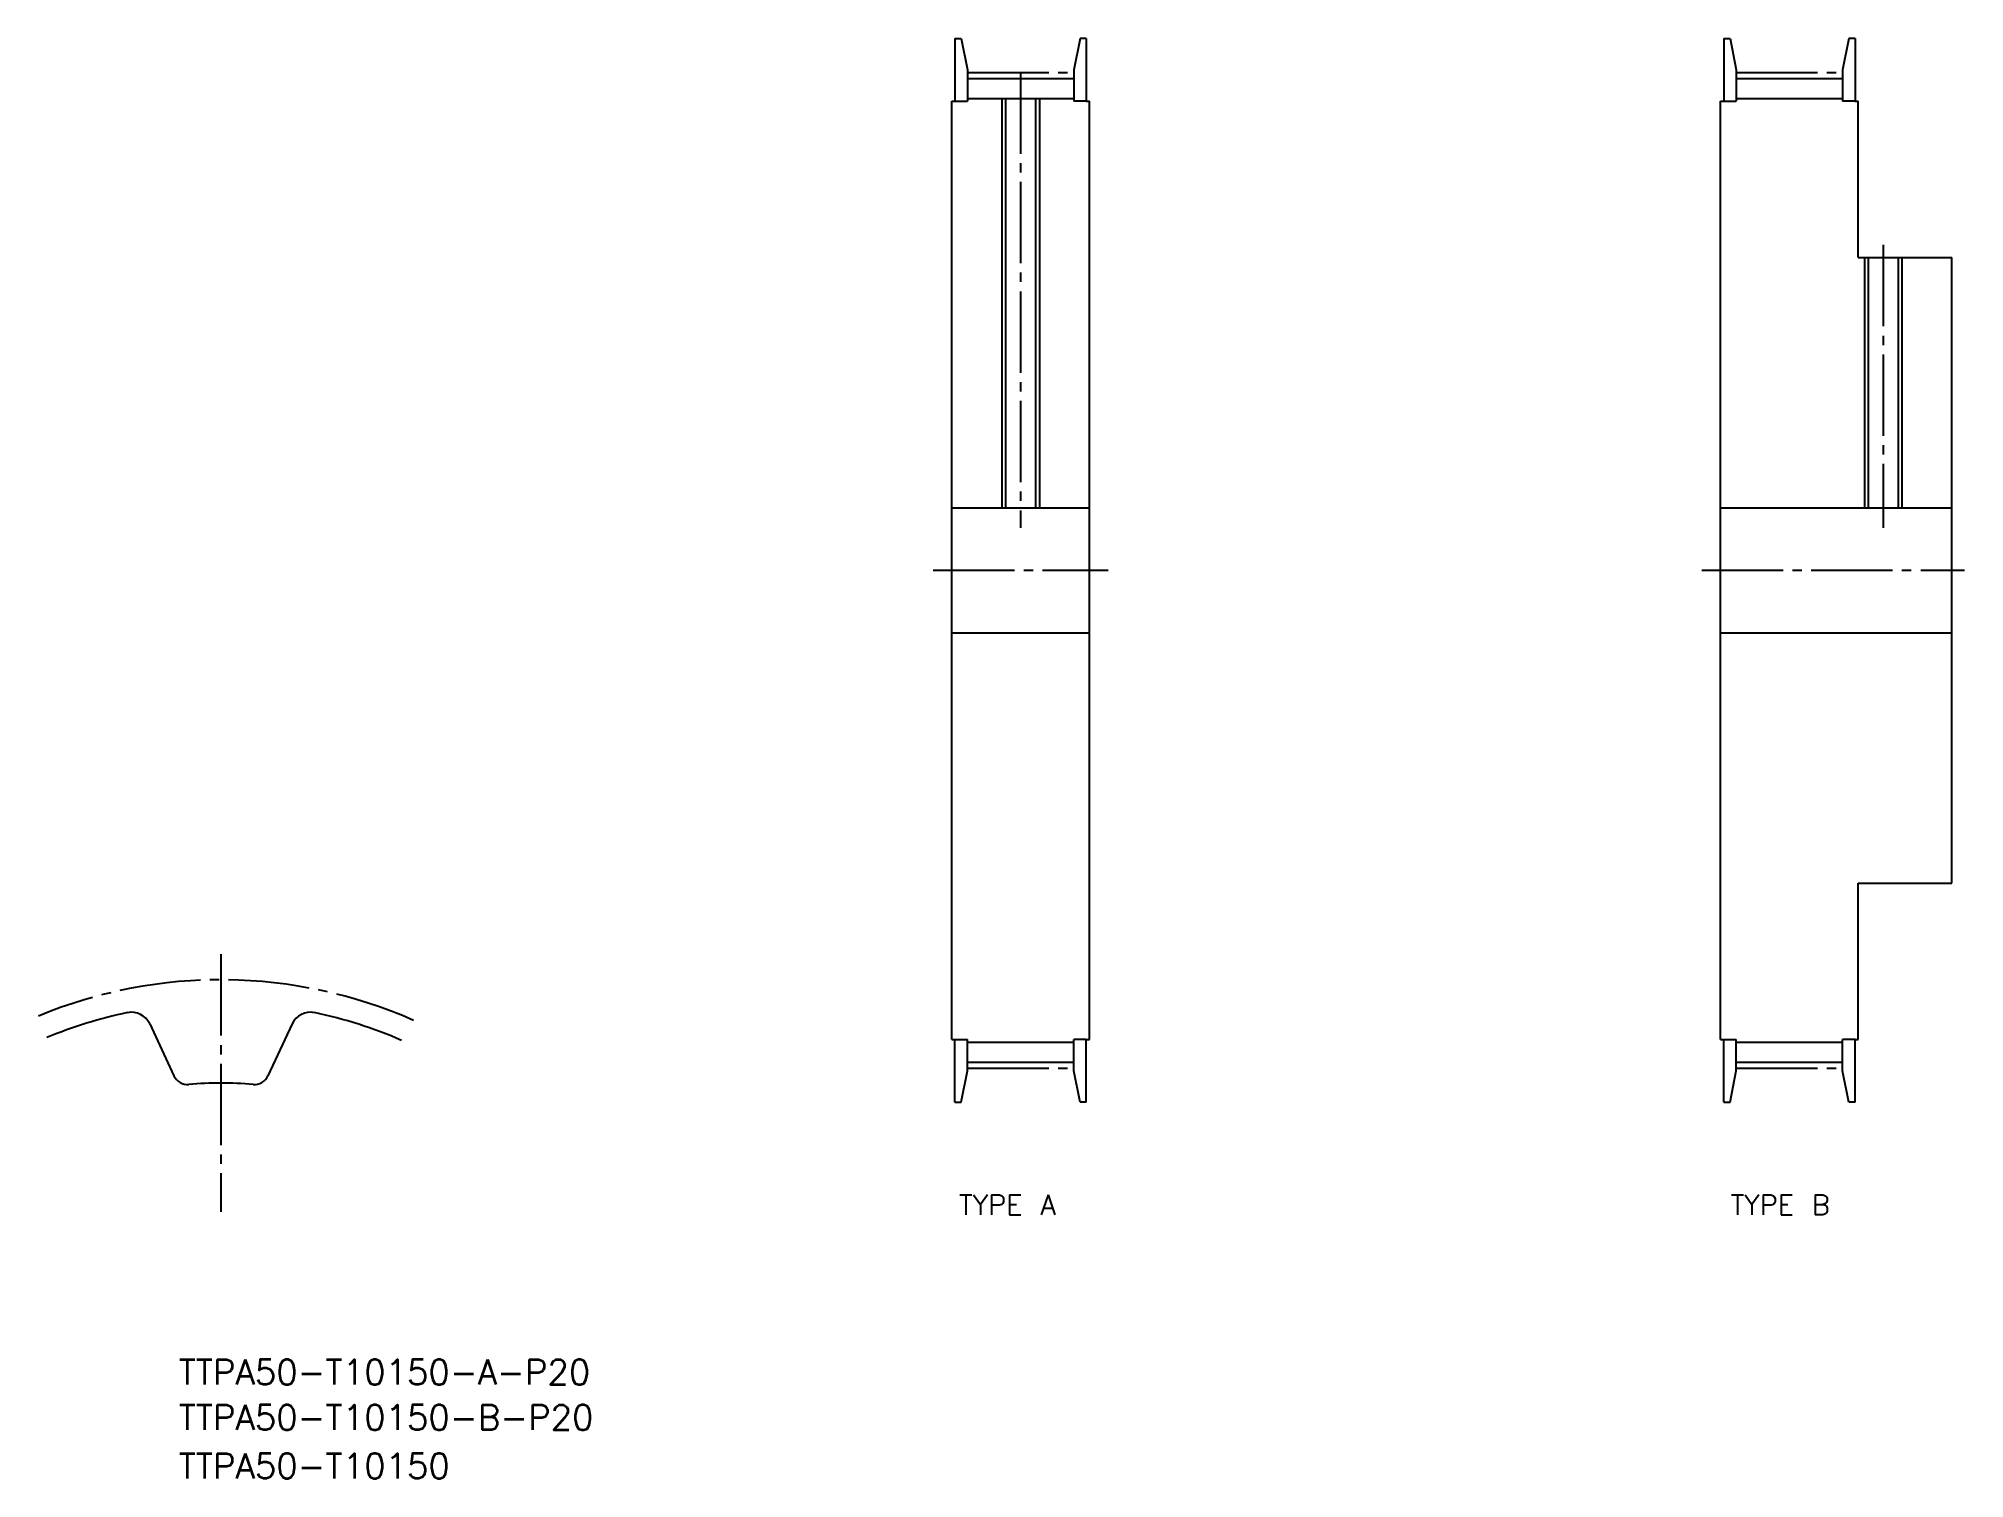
# Model space of a CAD drawing. Extents: x 29 to 337, y 168 to 398.
import ezdxf

# ---------------------------------------------------------------- set-up
doc = ezdxf.new("R2010")
doc.units = 0
doc.linetypes.add('CENTER', pattern=[17.5, 13, -1.5, 1.5, -1.5])
doc.layers.get('0').update_dxf_attribs({"linetype": 'CONTINUOUS'})
doc.layers.add('CENTER', color=1, linetype='CENTER')
doc.styles.get("Standard").update_dxf_attribs({"font": 'txt.shx', "bigfont": '@extfont2.shx'})

msp = doc.modelspace()

# ---------------------------------------------------------------- linework, layer by layer
at = {"color": 7, "linetype": 'CONTINUOUS'}
for p, q in [((175.28, 398.35), (175.28, 388.35)), ((175.28, 398.35), (176.28, 398.35)), ((176.28, 398.35), (177.28, 393.35)), ((195.28, 398.35), (194.28, 393.35)), ((196.28, 398.35), (195.28, 398.35)), ((196.28, 398.35), (196.28, 388.35)), ((298.24, 398.35), (298.24, 388.35)), ((298.24, 398.35), (299.24, 398.35)), ((299.24, 398.35), (300.24, 393.35)), ((318.24, 398.35), (317.24, 393.35)), ((319.24, 398.35), (318.24, 398.35)), ((319.24, 398.35), (319.24, 388.35)), ((177.28, 393.35), (177.28, 388.35)), ((177.28, 391.97), (194.28, 391.97)), ((194.28, 393.35), (194.28, 388.35)), ((300.24, 393.35), (300.24, 388.35)), ((300.24, 391.97), (317.24, 391.97)), ((317.24, 393.35), (317.24, 388.35)), ((174.78, 238.35), (174.78, 388.35)), ((174.78, 388.35), (175.28, 388.35)), ((175.28, 388.35), (177.28, 388.35)), ((177.28, 388.77), (194.28, 388.77)), ((183.38, 388.77), (183.38, 323.35)), ((188.18, 388.77), (188.18, 323.35)), ((196.28, 388.35), (194.28, 388.35)), ((196.28, 388.35), (196.78, 388.35)), ((196.78, 238.35), (196.78, 388.35)), ((297.74, 238.35), (297.74, 388.35)), ((297.74, 388.35), (298.24, 388.35)), ((298.24, 388.35), (300.24, 388.35)), ((300.24, 388.77), (317.24, 388.77)), ((319.24, 388.35), (317.24, 388.35)), ((319.24, 388.35), (319.74, 388.35)), ((319.74, 363.35), (319.74, 388.35)), ((319.74, 363.35), (334.74, 363.35)), ((321.34, 363.35), (321.34, 323.35)), ((326.14, 363.35), (326.14, 323.35)), ((334.74, 263.35), (334.74, 363.35)), ((174.78, 323.35), (196.78, 323.35)), ((297.74, 323.35), (334.74, 323.35)), ((174.78, 303.35), (196.78, 303.35)), ((297.74, 303.35), (334.74, 303.35)), ((319.74, 238.35), (319.74, 263.35)), ((319.74, 263.35), (334.74, 263.35)), ((46.48, 240.85), (50.35, 232.54)), ((69.27, 240.85), (65.39, 232.54)), ((174.78, 238.35), (175.28, 238.35)), ((175.28, 228.35), (175.28, 238.35)), ((175.28, 238.35), (177.28, 238.35)), ((177.28, 233.35), (177.28, 238.35)), ((177.28, 237.93), (194.28, 237.93)), ((194.28, 233.35), (194.28, 238.35)), ((196.28, 238.35), (194.28, 238.35)), ((196.28, 238.35), (196.78, 238.35)), ((196.28, 228.35), (196.28, 238.35)), ((297.74, 238.35), (298.24, 238.35)), ((298.24, 228.35), (298.24, 238.35)), ((298.24, 238.35), (300.24, 238.35)), ((300.24, 233.35), (300.24, 238.35)), ((300.24, 237.93), (317.24, 237.93)), ((317.24, 233.35), (317.24, 238.35)), ((319.24, 238.35), (317.24, 238.35)), ((319.24, 238.35), (319.74, 238.35)), ((319.24, 228.35), (319.24, 238.35)), ((177.28, 234.73), (194.28, 234.73)), ((300.24, 234.73), (317.24, 234.73)), ((176.28, 228.35), (177.28, 233.35)), ((195.28, 228.35), (194.28, 233.35)), ((299.24, 228.35), (300.24, 233.35)), ((318.24, 228.35), (317.24, 233.35)), ((175.28, 228.35), (176.28, 228.35)), ((196.28, 228.35), (195.28, 228.35)), ((298.24, 228.35), (299.24, 228.35)), ((319.24, 228.35), (318.24, 228.35))]:
    msp.add_line(p, q, dxfattribs=at)
at = {"color": 3, "linetype": 'CONTINUOUS'}
for p, q in [((182.78, 388.77), (182.78, 323.35)), ((188.78, 388.77), (188.78, 323.35)), ((320.74, 363.35), (320.74, 323.35)), ((326.74, 363.35), (326.74, 323.35))]:
    msp.add_line(p, q, dxfattribs=at)
at = {"color": 7, "linetype": 'CONTINUOUS'}
for centre, radius, start, end in [((57.87, 171.49), 72.7, 101.8695, 112.4966), ((43.58, 239.5), 3.2, 25, 101.8695), ((72.17, 239.5), 3.2, 78.1305, 155), ((57.87, 171.49), 72.7, 66.577, 78.1305), ((52.53, 233.56), 2.4, 205, 274.9213), ((57.87, 171.49), 59.9, 85.0787, 94.9213), ((63.22, 233.56), 2.4, 265.0787, 335)]:
    msp.add_arc(centre, radius, start, end, dxfattribs=at)
at = {"layer": 'CENTER'}
for p, q in [((177.28, 392.93), (194.28, 392.93)), ((185.78, 392.93), (185.78, 320.13)), ((300.24, 392.93), (317.24, 392.93)), ((323.74, 365.35), (323.74, 320.13)), ((171.78, 313.35), (199.78, 313.35)), ((294.74, 313.35), (336.74, 313.35)), ((177.28, 233.77), (194.28, 233.77)), ((300.24, 233.77), (317.24, 233.77))]:
    msp.add_line(p, q, dxfattribs=at)
at = {"layer": 'CENTER', "color": 1, "linetype": 'CENTER'}
msp.add_line((57.87, 251.96), (57.87, 210.82), dxfattribs=at)
msp.add_arc((57.87, 171.49), 76.4, 66.2136, 112.4493, dxfattribs=at)

# ---------------------------------------------------------------- texts
at = {"color": 7, "linetype": 'CONTINUOUS'}
for s, p in [('TYPE A', (175.93, 210.32)), ('TYPE B', (299.32, 210.32))]:
    msp.add_text(s, height=3.2, dxfattribs=at).set_placement(p)
for s, p in [('TTPA50-T10150-A-P20', (51.12, 183.18)), ('TTPA50-T10150-B-P20', (51.12, 175.94)), ('TTPA50-T10150', (51.12, 168.18))]:
    msp.add_text(s, height=4).set_placement(p)

doc.saveas('drawing.dxf')
